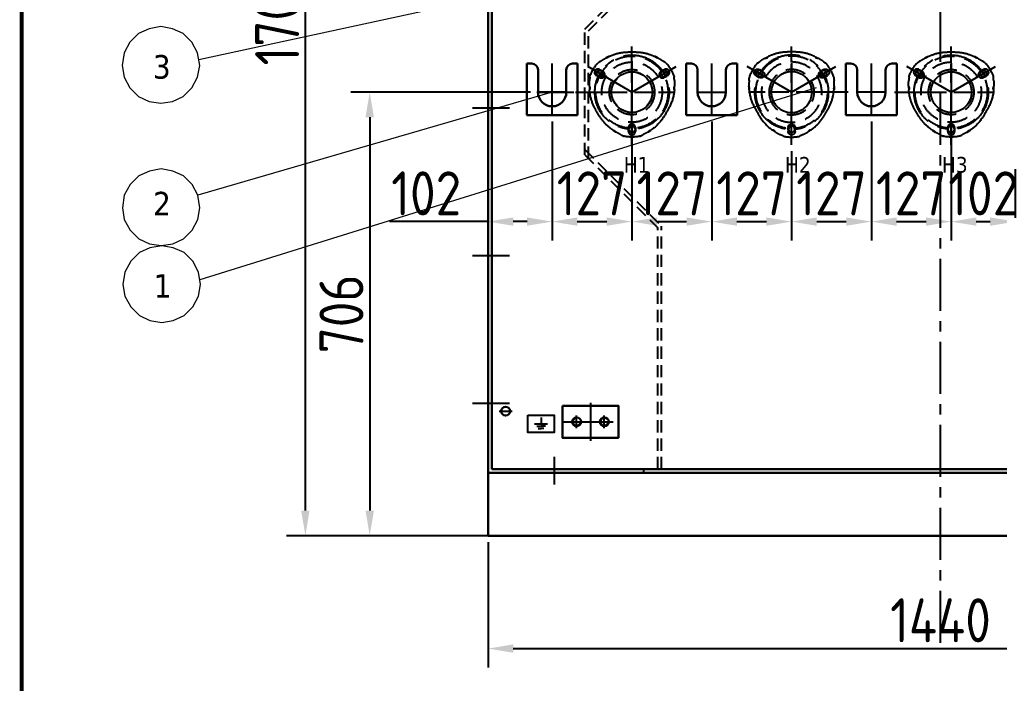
# Model space of a CAD drawing. Header units: millimetres. Extents: x 208456 to 224154, y -159503 to -153953.
# Drawn here: x 216788 to 218347, y -156882 to -155825 of the extents above; entities that cross this region are included whole.
import ezdxf

# ---------------------------------------------------------------- set-up
doc = ezdxf.new("R2010")
doc.units = ezdxf.units.MM
doc.header["$LTSCALE"] = 13
for name, pattern in [('CENTER', [50.8, 31.75, -6.35, 6.35, -6.35]), ('CENTERX2', [101.6, 63.5, -12.7, 12.7, -12.7]), ('DASHED', [0.75, 0.5, -0.25])]:
    doc.linetypes.add(name, pattern=pattern)
for name, color, linetype in [('1', 4, 'Continuous'), ('2细线层', 4, 'Continuous'), ('3中心线层', 1, 'CENTER'), ('4虚线层', 6, 'DASHED'), ('粗实线', 4, 'Continuous')]:
    doc.layers.add(name, color=color, linetype=linetype)
doc.layers.add('标注、文本', color=3, linetype='Continuous', lineweight=25)
doc.layers.add('铁心', color=3, linetype='Continuous', lineweight=0)
doc.styles.get("Standard").update_dxf_attribs({"font": 'gbenor.shx', "bigfont": 'gbcbig.shx'})
doc.styles.add('Tahoma$001', font='tahoma.ttf', dxfattribs={"height": 2.159784})
doc.dimstyles.new('1-15', dxfattribs={"dimscale": 20, "dimtxt": 3.5, "dimasz": 2, "dimexe": 1.5, "dimexo": 0.5, "dimgap": 0.5, "dimtad": 1, "dimtoh": 1, "dimdec": 1, "dimdsep": 46, "dimtxsty": 'Standard', "dimcen": 2.5, "dimclrd": 3, "dimclre": 3, "dimclrt": 3, "dimadec": 0, "dimazin": 2, "dimtfac": 1, "dimtdec": 1, "dimtmove": 0, "dimatfit": 2, "dimfxl": 1, "dimarcsym": 0})

# ---------------------------------------------------------------- blocks, each defined once
blk = doc.blocks.new('A$C712F3155')
at = {"layer": '1', "color": 1, "linetype": 'CENTERX2', "lineweight": -3, "ltscale": 0.1}
for p, q in [((90, 0), (90, 157)), ((90, 84.1), (19.5, 124.8)), ((90, 130.3), (90, 35.5)), ((90, 84.1), (160.5, 124.8)), ((0, 84.1), (158.7, 84.1))]:
    blk.add_line(p, q, dxfattribs=at)
blk.add_circle((90, 84.1), 59, dxfattribs=at)
at = {"layer": '2细线层'}
for centre in [(38.9, 113.6), (141.1, 113.6), (90, 25.1)]:
    blk.add_circle(centre, 5, dxfattribs=at)
at = {"layer": '标注、文本'}
for centre in [(38.9, 113.6), (141.1, 113.6), (90, 25.1)]:
    blk.add_arc(centre, 5.5, 242.6715, 150, dxfattribs=at)
at = {"layer": '粗实线'}
blk.add_circle((90, 84.1), 32.5, dxfattribs=at)
blk = doc.blocks.new('A$C03F92070')
at = {"layer": '4虚线层', "ltscale": 5}
for p, q in [((67.8, 40.2), (67.8, 116)), ((16.5, 94.8), (10.9, 98)), ((16.4, 107.6), (22, 104.3)), ((113.7, 104.3), (119.3, 107.6)), ((124.8, 98), (119.2, 94.8)), ((23.3, 71.5), (112.4, 71.5)), ((62.3, 8.9), (62.3, 15.4)), ((73.3, 15.4), (73.3, 8.9))]:
    blk.add_line(p, q, dxfattribs=at)
for radius in [57.5, 48, 36, 32.5]:
    blk.add_circle((67.8, 71.5), radius, dxfattribs=at)
at = {"layer": '4虚线层', "ltscale": 5, "extrusion": (0, 0, -1)}
for centre, radius, start, end in [((-68.8, 46.5), 90, 55.4521, 61.3818), ((-68.8, 46.5), 90, 64.9245, 71.0219), ((-62.3, 65.4), 70, 71.0219, 87.9453), ((-67.8, -88), 223.5, 87.9453, 92.0547), ((-73.4, 65.4), 70, 92.0547, 108.9781), ((-66.9, 46.5), 90, 108.9781, 115.0755), ((-66.9, 46.5), 90, 118.6182, 124.5479), ((-67.8, 71.5), 71.5, 20.9645, 39.0355), ((-68.8, 46.5), 90, 51.0831, 52.2343), ((-66.9, 46.5), 90, 127.7657, 128.9169), ((-67.8, 71.5), 71.5, 140.9645, 159.0355), ((-90, 83.1), 90, 7.7657, 8.9169), ((-45.7, 83.1), 90, 171.0831, 172.2343), ((-90, 83.1), 90, 358.6182, 4.5479), ((-45.7, 83.1), 90, 175.4521, 181.3818), ((-90, 83.1), 90, 349.4672, 355.0755), ((-70.3, 79.5), 70, 331.9245, 349.4672), ((-65.6, 80.8), 70, 186.6023, 207.2178), ((-45.7, 83.1), 90, 184.9245, 186.6023), ((71, 151), 223.5, 207.2178, 212.3568), ((-205.8, 151.7), 223.5, 327.6503, 331.9245), ((-76.1, 69.6), 70, 310.1708, 327.6503), ((-58.7, 68.9), 70, 212.3568, 233.0262), ((-89, 84.9), 90, 304.9245, 310.1708), ((-89, 84.9), 90, 295.4521, 301.3818), ((-89, 84.9), 90, 291.0831, 292.2343), ((-67.8, 71.5), 71.5, 260.9645, 279.0355), ((-46.7, 84.9), 90, 247.7657, 248.9169), ((-46.7, 84.9), 90, 238.6182, 244.5479), ((-46.7, 84.9), 90, 233.0262, 235.0755)]:
    blk.add_arc(centre, radius, start, end, dxfattribs=at)
at = {"layer": '4虚线层', "ltscale": 5}
for centre, start, end in [((13.6, 102.8), 60, 240), ((19.2, 99.6), 240, 60), ((116.5, 99.6), 120, 300), ((122.1, 102.8), 300, 120), ((67.8, 15.4), 0, 180), ((67.8, 8.9), 180, 0)]:
    blk.add_arc(centre, 5.5, start, end, dxfattribs=at)
for points, knots in [([(30.9, 128.1), (30.9, 128.1), (30.9, 128.1), (30.8, 128.1), (30.8, 128), (30.6, 128), (30.5, 127.9), (30.2, 127.8), (30, 127.7), (29.7, 127.5), (29.5, 127.4), (29.2, 127.3), (29, 127.2), (28.6, 127), (28.4, 126.9), (28, 126.7), (27.8, 126.6), (27.4, 126.4), (27.2, 126.3), (26.9, 126.1), (26.7, 126), (26.4, 125.8), (26.2, 125.8), (26, 125.6), (25.9, 125.6), (25.7, 125.5), (25.6, 125.4), (25.6, 125.4), (25.6, 125.4), (25.6, 125.4), (25.6, 125.4), (25.6, 125.4)], [0, 0, 0, 0, 0.043819, 0.043819, 0.119878, 0.119878, 0.195937, 0.195937, 0.271996, 0.271996, 0.348055, 0.348055, 0.424114, 0.424114, 0.500173, 0.500173, 0.576231, 0.576231, 0.65229, 0.65229, 0.728349, 0.728349, 0.804408, 0.804408, 0.880467, 0.880467, 0.956526, 0.956526, 0.994556, 0.994556, 1, 1, 1, 1]), ([(30.7, 128), (30.6, 128), (30.6, 127.9), (30.5, 127.8), (30.4, 127.8), (30.3, 127.6), (30.2, 127.5), (30.1, 127.4), (30, 127.3), (29.9, 127), (29.8, 126.9), (29.6, 126.7), (29.5, 126.6), (29.3, 126.5), (29.2, 126.4), (28.9, 126.3), (28.8, 126.2), (28.4, 126.1), (28.1, 126), (27.5, 125.9), (27.3, 125.8), (26.9, 125.8), (26.7, 125.7), (26.5, 125.7), (26.4, 125.7), (26, 125.6), (25.8, 125.6), (25.7, 125.5)], [0, 0, 0, 0, 0.0625, 0.0625, 0.125, 0.125, 0.1875, 0.1875, 0.25, 0.25, 0.3125, 0.3125, 0.375, 0.375, 0.4375, 0.4375, 0.5, 0.5, 0.625, 0.625, 0.75, 0.75, 0.8125, 0.8125, 0.875, 0.875, 1, 1, 1, 1]), ([(110.1, 125.4), (110.1, 125.4), (110.1, 125.4), (110.1, 125.4), (110.1, 125.4), (110.1, 125.4), (110, 125.5), (109.8, 125.6), (109.7, 125.6), (109.5, 125.8), (109.3, 125.8), (109, 126), (108.8, 126.1), (108.5, 126.3), (108.3, 126.4), (107.9, 126.6), (107.7, 126.7), (107.3, 126.9), (107.1, 127), (106.7, 127.2), (106.5, 127.3), (106.2, 127.5), (106, 127.5), (105.7, 127.7), (105.5, 127.8), (105.2, 127.9), (105.1, 128), (104.9, 128), (104.9, 128.1), (104.8, 128.1), (104.8, 128.1), (104.8, 128.1), (104.8, 128.1), (104.8, 128.1)], [0, 0, 0, 0, 0.005743, 0.005743, 0.043766, 0.043766, 0.119813, 0.119813, 0.195859, 0.195859, 0.271906, 0.271906, 0.347952, 0.347952, 0.423999, 0.423999, 0.500046, 0.500046, 0.576092, 0.576092, 0.652139, 0.652139, 0.728185, 0.728185, 0.804232, 0.804232, 0.880279, 0.880279, 0.956325, 0.956325, 0.994349, 0.994349, 1, 1, 1, 1]), ([(110, 125.5), (109.9, 125.5), (109.8, 125.6), (109.6, 125.6), (109.5, 125.6), (109.2, 125.7), (109, 125.7), (108.4, 125.8), (108.2, 125.9), (107.6, 126), (107.3, 126.1), (106.9, 126.2), (106.8, 126.3), (106.5, 126.4), (106.4, 126.5), (106.2, 126.6), (106.1, 126.7), (105.9, 126.9), (105.8, 127), (105.7, 127.3), (105.6, 127.3), (105.5, 127.5), (105.4, 127.6), (105.3, 127.8), (105.2, 127.8), (105.1, 127.9), (105.1, 128), (105, 128)], [0, 0, 0, 0, 0.0625, 0.0625, 0.125, 0.125, 0.25, 0.25, 0.375, 0.375, 0.5, 0.5, 0.5625, 0.5625, 0.625, 0.625, 0.6875, 0.6875, 0.75, 0.75, 0.8125, 0.8125, 0.875, 0.875, 0.9375, 0.9375, 1, 1, 1, 1]), ([(13.9, 117.8), (13.9, 117.8), (13.9, 117.8), (13.8, 117.7), (13.8, 117.7), (13.7, 117.6), (13.7, 117.6)], [0, 0, 0, 0, 0.272943, 0.542517, 0.809704, 1, 1, 1, 1]), ([(14.2, 118), (14.2, 118), (14.1, 118), (14.1, 117.9), (14, 117.9), (14, 117.8), (13.9, 117.8)], [0, 0, 0, 0, 0.251777, 0.501943, 0.751136, 1, 1, 1, 1]), ([(14.6, 118.3), (14.5, 118.2), (14.5, 118.2), (14.4, 118.1), (14.3, 118.1), (14.2, 118), (14.2, 118)], [0, 0, 0, 0, 0.251749, 0.501948, 0.751171, 1, 1, 1, 1]), ([(15.7, 119.2), (15.7, 119.1), (15.6, 119), (15.5, 118.9), (15.3, 118.8), (15.2, 118.7), (15.1, 118.6), (14.9, 118.5), (14.8, 118.5), (14.7, 118.4), (14.6, 118.3), (14.6, 118.3)], [0, 0, 0, 0, 0.114473, 0.22719, 0.338528, 0.448878, 0.558641, 0.668227, 0.778044, 0.888502, 1, 1, 1, 1]), ([(17.8, 120.6), (17.8, 120.6), (17.7, 120.6), (17.6, 120.5), (17.3, 120.3), (16.9, 120), (16.6, 119.8), (16.3, 119.6), (16, 119.4), (15.8, 119.2), (15.7, 119.2)], [0, 0, 0, 0, 0.026865, 0.187364, 0.351072, 0.511786, 0.674931, 0.783277, 0.891149, 1, 1, 1, 1]), ([(120, 119.2), (119.9, 119.2), (119.8, 119.3), (119.7, 119.4), (119.5, 119.5), (119.4, 119.6), (119.3, 119.6), (119.1, 119.8), (118.8, 120), (118.4, 120.3), (118.1, 120.5), (118, 120.6), (117.9, 120.6), (117.9, 120.6)], [0, 0, 0, 0, 0.05466, 0.108896, 0.162888, 0.216817, 0.270864, 0.325211, 0.488741, 0.649833, 0.813717, 0.974388, 1, 1, 1, 1]), ([(121.1, 118.3), (121.1, 118.3), (121, 118.4), (120.9, 118.5), (120.8, 118.5), (120.6, 118.6), (120.5, 118.7), (120.4, 118.8), (120.2, 118.9), (120.1, 119), (120, 119.1), (120, 119.2)], [0, 0, 0, 0, 0.111498, 0.221956, 0.331773, 0.441359, 0.551122, 0.661472, 0.77281, 0.885527, 1, 1, 1, 1]), ([(121.5, 118), (121.5, 118), (121.4, 118.1), (121.3, 118.1), (121.2, 118.2), (121.2, 118.2), (121.1, 118.3)], [0, 0, 0, 0, 0.248829, 0.498052, 0.748251, 1, 1, 1, 1]), ([(121.8, 117.8), (121.7, 117.8), (121.7, 117.9), (121.6, 117.9), (121.6, 118), (121.5, 118), (121.5, 118)], [0, 0, 0, 0, 0.248864, 0.498057, 0.748223, 1, 1, 1, 1]), ([(122, 117.6), (122, 117.6), (121.9, 117.7), (121.9, 117.7), (121.8, 117.8), (121.8, 117.8), (121.8, 117.8)], [0, 0, 0, 0, 0.190293, 0.457482, 0.727057, 1, 1, 1, 1]), ([(0.7, 94.3), (0.7, 94.2), (0.7, 94.1), (0.6, 94), (0.6, 93.8), (0.6, 93.6), (0.6, 93.5), (0.6, 93.3), (0.6, 93.1), (0.5, 93), (0.5, 92.8), (0.5, 92.8)], [0, 0, 0, 0, 0.111498, 0.221956, 0.331773, 0.441359, 0.551122, 0.661472, 0.77281, 0.885527, 1, 1, 1, 1]), ([(0.7, 94.7), (0.7, 94.6), (0.7, 94.6), (0.7, 94.5), (0.7, 94.4), (0.7, 94.3), (0.7, 94.3)], [0, 0, 0, 0, 0.248829, 0.498052, 0.748251, 1, 1, 1, 1]), ([(0.8, 95.3), (0.8, 95.3), (0.8, 95.2), (0.8, 95.2), (0.8, 95.1), (0.8, 95), (0.8, 95)], [0, 0, 0, 0, 0.190297, 0.457484, 0.727058, 1, 1, 1, 1]), ([(134.9, 95), (134.9, 95), (134.9, 95.1), (134.9, 95.2), (134.9, 95.2), (134.9, 95.3), (134.9, 95.3)], [0, 0, 0, 0, 0.272943, 0.542517, 0.809704, 1, 1, 1, 1]), ([(135, 94.7), (135, 94.7), (134.9, 94.8), (134.9, 94.8), (134.9, 94.9), (134.9, 95), (134.9, 95)], [0, 0, 0, 0, 0.251777, 0.501943, 0.751136, 1, 1, 1, 1]), ([(135, 94.3), (135, 94.3), (135, 94.4), (135, 94.5), (135, 94.6), (135, 94.6), (135, 94.7)], [0, 0, 0, 0, 0.251749, 0.501948, 0.751171, 1, 1, 1, 1]), ([(135.2, 92.8), (135.2, 92.8), (135.2, 93), (135.1, 93.1), (135.1, 93.3), (135.1, 93.5), (135.1, 93.6), (135.1, 93.8), (135.1, 94), (135, 94.1), (135, 94.2), (135, 94.3)], [0, 0, 0, 0, 0.114473, 0.22719, 0.338528, 0.448878, 0.558641, 0.668227, 0.778044, 0.888502, 1, 1, 1, 1]), ([(0, 81.2), (0, 81.2), (0, 81.2), (0, 81.1), (0, 81.1), (0, 81.1), (0, 81), (0, 80.8), (0, 80.7), (0, 80.4), (0, 80.2), (0.1, 79.8), (0.1, 79.7), (0.1, 79.2), (0.1, 79), (0.1, 78.6), (0.1, 78.4), (0.1, 77.9), (0.2, 77.7), (0.2, 77.3), (0.2, 77.1), (0.2, 76.7), (0.2, 76.5), (0.3, 76.1), (0.3, 76), (0.3, 75.7), (0.3, 75.5), (0.3, 75.3), (0.3, 75.3), (0.3, 75.2), (0.3, 75.2), (0.3, 75.2), (0.3, 75.2), (0.3, 75.2)], [0, 0, 0, 0, 0.005743, 0.005743, 0.043766, 0.043766, 0.119813, 0.119813, 0.195859, 0.195859, 0.271906, 0.271906, 0.347952, 0.347952, 0.423999, 0.423999, 0.500046, 0.500046, 0.576092, 0.576092, 0.652139, 0.652139, 0.728185, 0.728185, 0.804232, 0.804232, 0.880279, 0.880279, 0.956325, 0.956325, 0.994349, 0.994349, 1, 1, 1, 1]), ([(0, 81), (0, 80.9), (0, 80.8), (0.1, 80.6), (0.1, 80.5), (0.2, 80.2), (0.3, 80), (0.5, 79.5), (0.6, 79.2), (0.8, 78.7), (0.8, 78.4), (0.9, 78), (0.9, 77.8), (1, 77.5), (1, 77.4), (0.9, 77.1), (0.9, 77), (0.8, 76.7), (0.8, 76.6), (0.7, 76.3), (0.6, 76.2), (0.5, 76), (0.5, 75.9), (0.4, 75.8), (0.4, 75.7), (0.3, 75.5), (0.3, 75.5), (0.3, 75.4)], [0, 0, 0, 0, 0.0625, 0.0625, 0.125, 0.125, 0.25, 0.25, 0.375, 0.375, 0.5, 0.5, 0.5625, 0.5625, 0.625, 0.625, 0.6875, 0.6875, 0.75, 0.75, 0.8125, 0.8125, 0.875, 0.875, 0.9375, 0.9375, 1, 1, 1, 1]), ([(0.5, 92.8), (0.5, 92.7), (0.5, 92.6), (0.5, 92.4), (0.5, 92.3), (0.4, 92.1), (0.4, 91.9), (0.4, 91.7), (0.4, 91.3), (0.3, 90.9), (0.3, 90.5), (0.3, 90.3), (0.3, 90.3), (0.3, 90.2)], [0, 0, 0, 0, 0.05466, 0.108897, 0.162889, 0.216817, 0.270864, 0.325211, 0.488741, 0.649833, 0.813717, 0.974388, 1, 1, 1, 1]), ([(135.4, 75.4), (135.4, 75.5), (135.4, 75.5), (135.3, 75.7), (135.3, 75.8), (135.2, 75.9), (135.2, 76), (135.1, 76.2), (135, 76.3), (134.9, 76.6), (134.9, 76.7), (134.8, 77), (134.8, 77.1), (134.7, 77.4), (134.7, 77.5), (134.8, 77.8), (134.8, 78), (134.9, 78.4), (134.9, 78.7), (135.1, 79.2), (135.2, 79.5), (135.3, 79.8), (135.4, 80), (135.5, 80.2), (135.5, 80.3), (135.6, 80.6), (135.7, 80.8), (135.7, 81)], [0, 0, 0, 0, 0.0625, 0.0625, 0.125, 0.125, 0.1875, 0.1875, 0.25, 0.25, 0.3125, 0.3125, 0.375, 0.375, 0.4375, 0.4375, 0.5, 0.5, 0.625, 0.625, 0.75, 0.75, 0.8125, 0.8125, 0.875, 0.875, 1, 1, 1, 1]), ([(135.4, 90.2), (135.4, 90.3), (135.4, 90.3), (135.4, 90.5), (135.4, 90.9), (135.3, 91.3), (135.3, 91.7), (135.3, 92.1), (135.2, 92.4), (135.2, 92.7), (135.2, 92.8)], [0, 0, 0, 0, 0.026865, 0.187364, 0.351073, 0.511786, 0.674931, 0.783277, 0.891149, 1, 1, 1, 1]), ([(135.4, 75.2), (135.4, 75.2), (135.4, 75.2), (135.4, 75.3), (135.4, 75.3), (135.4, 75.5), (135.4, 75.7), (135.4, 76), (135.4, 76.1), (135.5, 76.5), (135.5, 76.7), (135.5, 77.1), (135.5, 77.3), (135.5, 77.7), (135.6, 78), (135.6, 78.4), (135.6, 78.6), (135.6, 79), (135.6, 79.3), (135.6, 79.7), (135.6, 79.9), (135.7, 80.2), (135.7, 80.4), (135.7, 80.7), (135.7, 80.8), (135.7, 81), (135.7, 81.1), (135.7, 81.1), (135.7, 81.1), (135.7, 81.2), (135.7, 81.2), (135.7, 81.2)], [0, 0, 0, 0, 0.043819, 0.043819, 0.119878, 0.119878, 0.195937, 0.195937, 0.271996, 0.271996, 0.348055, 0.348055, 0.424114, 0.424114, 0.500173, 0.500173, 0.576232, 0.576232, 0.65229, 0.65229, 0.728349, 0.728349, 0.804408, 0.804408, 0.880467, 0.880467, 0.956526, 0.956526, 0.994556, 0.994556, 1, 1, 1, 1]), ([(37.3, 11.2), (37.3, 11.2), (37.3, 11.2), (37.4, 11.1), (37.4, 11.1), (37.6, 11), (37.7, 10.9), (37.9, 10.7), (38.1, 10.6), (38.4, 10.4), (38.6, 10.3), (38.9, 10.1), (39.1, 10), (39.4, 9.7), (39.6, 9.6), (40, 9.4), (40.2, 9.3), (40.5, 9), (40.7, 8.9), (41, 8.7), (41.2, 8.6), (41.5, 8.4), (41.6, 8.3), (41.9, 8.2), (42, 8.1), (42.2, 8), (42.2, 8), (42.3, 7.9), (42.3, 7.9), (42.3, 7.9), (42.3, 7.9), (42.3, 7.9)], [0, 0, 0, 0, 0.043819, 0.043819, 0.119878, 0.119878, 0.195937, 0.195937, 0.271996, 0.271996, 0.348055, 0.348055, 0.424114, 0.424114, 0.500173, 0.500173, 0.576231, 0.576231, 0.65229, 0.65229, 0.728349, 0.728349, 0.804408, 0.804408, 0.880467, 0.880467, 0.956526, 0.956526, 0.994556, 0.994556, 1, 1, 1, 1]), ([(37.5, 11.1), (37.5, 11), (37.6, 11), (37.7, 11), (37.8, 10.9), (38, 10.9), (38.1, 10.9), (38.3, 10.9), (38.5, 10.9), (38.7, 10.8), (38.8, 10.8), (39.1, 10.8), (39.3, 10.7), (39.5, 10.6), (39.6, 10.5), (39.9, 10.4), (40, 10.3), (40.3, 10), (40.5, 9.8), (40.9, 9.4), (41.1, 9.2), (41.3, 8.9), (41.4, 8.8), (41.6, 8.6), (41.7, 8.5), (41.9, 8.2), (42, 8.1), (42.1, 8)], [0, 0, 0, 0, 0.0625, 0.0625, 0.125, 0.125, 0.1875, 0.1875, 0.25, 0.25, 0.3125, 0.3125, 0.375, 0.375, 0.4375, 0.4375, 0.5, 0.5, 0.625, 0.625, 0.75, 0.75, 0.8125, 0.8125, 0.875, 0.875, 1, 1, 1, 1]), ([(50.3, 3.6), (50.3, 3.6), (50.4, 3.5), (50.6, 3.5), (50.9, 3.3), (51.3, 3.1), (51.7, 3), (52, 2.8), (52.3, 2.7), (52.5, 2.6), (52.6, 2.5)], [0, 0, 0, 0, 0.026866, 0.187364, 0.351073, 0.511786, 0.674931, 0.783277, 0.891149, 1, 1, 1, 1]), ([(52.6, 2.5), (52.7, 2.5), (52.8, 2.5), (52.9, 2.4), (53.1, 2.3), (53.3, 2.3), (53.4, 2.2), (53.6, 2.1), (53.7, 2.1), (53.8, 2), (53.9, 2), (54, 1.9)], [0, 0, 0, 0, 0.114473, 0.22719, 0.338528, 0.448878, 0.558641, 0.668227, 0.778044, 0.888502, 1, 1, 1, 1]), ([(54, 1.9), (54, 1.9), (54.1, 1.9), (54.2, 1.9), (54.3, 1.8), (54.3, 1.8), (54.4, 1.8)], [0, 0, 0, 0, 0.251749, 0.501948, 0.751171, 1, 1, 1, 1]), ([(54.4, 1.8), (54.4, 1.8), (54.5, 1.7), (54.5, 1.7), (54.6, 1.7), (54.7, 1.7), (54.7, 1.6)], [0, 0, 0, 0, 0.251777, 0.501943, 0.751136, 1, 1, 1, 1]), ([(54.7, 1.6), (54.7, 1.6), (54.8, 1.6), (54.8, 1.6), (54.9, 1.6), (54.9, 1.5), (54.9, 1.5)], [0, 0, 0, 0, 0.272943, 0.542518, 0.809705, 1, 1, 1, 1]), ([(80.8, 1.5), (80.8, 1.5), (80.8, 1.6), (80.9, 1.6), (80.9, 1.6), (81, 1.6), (81, 1.6)], [0, 0, 0, 0, 0.190295, 0.457482, 0.727057, 1, 1, 1, 1]), ([(81, 1.6), (81, 1.7), (81.1, 1.7), (81.2, 1.7), (81.2, 1.7), (81.3, 1.8), (81.3, 1.8)], [0, 0, 0, 0, 0.248864, 0.498057, 0.748223, 1, 1, 1, 1]), ([(81.3, 1.8), (81.4, 1.8), (81.4, 1.8), (81.5, 1.9), (81.6, 1.9), (81.7, 1.9), (81.7, 1.9)], [0, 0, 0, 0, 0.248829, 0.498052, 0.748251, 1, 1, 1, 1]), ([(81.7, 1.9), (81.8, 2), (81.9, 2), (82, 2.1), (82.1, 2.1), (82.3, 2.2), (82.4, 2.3), (82.6, 2.3), (82.7, 2.4), (82.9, 2.5), (83, 2.5), (83.1, 2.5)], [0, 0, 0, 0, 0.111498, 0.221956, 0.331773, 0.441359, 0.551122, 0.661472, 0.77281, 0.885527, 1, 1, 1, 1]), ([(83.1, 2.5), (83.1, 2.5), (83.2, 2.6), (83.4, 2.7), (83.5, 2.7), (83.7, 2.8), (83.8, 2.9), (84.1, 3), (84.4, 3.1), (84.8, 3.3), (85.1, 3.5), (85.3, 3.5), (85.4, 3.6), (85.4, 3.6)], [0, 0, 0, 0, 0.05466, 0.108897, 0.162889, 0.216817, 0.270864, 0.325211, 0.488741, 0.649834, 0.813718, 0.974389, 1, 1, 1, 1]), ([(93.4, 7.9), (93.4, 7.9), (93.4, 7.9), (93.4, 7.9), (93.4, 7.9), (93.5, 8), (93.5, 8), (93.7, 8.1), (93.8, 8.2), (94.1, 8.3), (94.2, 8.4), (94.5, 8.6), (94.7, 8.7), (95, 8.9), (95.2, 9), (95.6, 9.3), (95.7, 9.4), (96.1, 9.6), (96.3, 9.7), (96.7, 10), (96.8, 10.1), (97.2, 10.3), (97.3, 10.4), (97.6, 10.6), (97.8, 10.7), (98, 10.9), (98.1, 11), (98.3, 11.1), (98.3, 11.1), (98.4, 11.2), (98.4, 11.2), (98.4, 11.2), (98.4, 11.2), (98.4, 11.2)], [0, 0, 0, 0, 0.005743, 0.005743, 0.043766, 0.043766, 0.119813, 0.119813, 0.195859, 0.195859, 0.271906, 0.271906, 0.347952, 0.347952, 0.423999, 0.423999, 0.500046, 0.500046, 0.576092, 0.576092, 0.652139, 0.652139, 0.728185, 0.728185, 0.804232, 0.804232, 0.880279, 0.880279, 0.956325, 0.956325, 0.994349, 0.994349, 1, 1, 1, 1]), ([(93.6, 8), (93.6, 8), (93.7, 8.1), (93.8, 8.2), (93.9, 8.3), (94.1, 8.6), (94.3, 8.8), (94.6, 9.2), (94.8, 9.4), (95.2, 9.8), (95.4, 10), (95.7, 10.3), (95.8, 10.4), (96.1, 10.5), (96.2, 10.6), (96.4, 10.7), (96.6, 10.8), (96.9, 10.8), (97, 10.8), (97.2, 10.9), (97.4, 10.9), (97.6, 10.9), (97.7, 10.9), (97.9, 10.9), (98, 11), (98.1, 11), (98.2, 11), (98.2, 11.1)], [0, 0, 0, 0, 0.0625, 0.0625, 0.125, 0.125, 0.25, 0.25, 0.375, 0.375, 0.5, 0.5, 0.5625, 0.5625, 0.625, 0.625, 0.6875, 0.6875, 0.75, 0.75, 0.8125, 0.8125, 0.875, 0.875, 0.9375, 0.9375, 1, 1, 1, 1])]:
    blk.add_open_spline(points, degree=3, knots=knots, dxfattribs=at)
blk.add_open_spline([(0.8, 95.3), (0.8, 95.2), (0.8, 95.1), (0.8, 95)], degree=3, dxfattribs=at)
blk = doc.blocks.new('A$C78BF4BCD')
at = {"layer": '1', "color": 1, "linetype": 'CENTERX2', "lineweight": -3, "ltscale": 0.1}
for p, q in [((40.5, 0), (40.5, 82)), ((63, 36.5), (18, 36.5))]:
    blk.add_line(p, q, dxfattribs=at)
at = {"layer": '粗实线', "lineweight": 30}
for p, q in [((0, 0), (0, 82)), ((8, 82), (0, 82)), ((81, 82), (73, 82)), ((81, 0), (81, 82)), ((18, 36.5), (18, 72)), ((63, 36.5), (63, 72)), ((81, 0), (0, 0))]:
    blk.add_line(p, q, dxfattribs=at)
for centre, radius, start, end in [((8, 72), 10, 0, 90), ((73, 72), 10, 90, 180), ((40.5, 36.5), 22.5, 180, 0)]:
    blk.add_arc(centre, radius, start, end, dxfattribs=at)
blk = doc.blocks.new('257561')
at = {"layer": '标注、文本'}
for p, q in [((856.87, 2219.06), (856.87, 2214.09)), ((851.69, 2214.09), (862.06, 2214.09)), ((853.4, 2212.22), (856.87, 2212.22)), ((854.71, 2210.17), (856.87, 2210.17)), ((860.35, 2212.22), (856.87, 2212.22)), ((859.04, 2210.17), (856.87, 2210.17))]:
    blk.add_line(p, q, dxfattribs=at)
blk = doc.blocks.new('*D1647')
at = {"layer": 'Defpoints', "color": 0, "lineweight": -3, "transparency": 16777216}
for p in [(217533.3, -156646.7), (218973.3, -156646.7), (218973.3, -156826.3)]:
    blk.add_point(p, dxfattribs=at)
at = {"layer": '标注、文本', "color": 3, "lineweight": -2, "transparency": 16777216}
for p, q in [((217533.3, -156656.7), (217533.3, -156856.3)), ((218973.3, -156656.7), (218973.3, -156856.3)), ((217573.3, -156826.3), (218933.3, -156826.3))]:
    blk.add_line(p, q, dxfattribs=at)
at = {"layer": '标注、文本', "color": 3, "lineweight": -3, "transparency": 16777216}
for points in [[(217573.3, -156819.6), (217573.3, -156832.9), (217533.3, -156826.3)], [(218933.3, -156819.6), (218933.3, -156832.9), (218973.3, -156826.3)]]:
    blk.add_solid(points, dxfattribs=at)
at = {"layer": '标注、文本', "color": 3, "transparency": 16777216, "insert": (218253.3, -156781.3), "char_height": 70, "attachment_point": 5}
blk.add_mtext('1440', dxfattribs=at)
blk = doc.blocks.new('*D1648')
at = {"layer": 'Defpoints', "color": 0, "lineweight": -3, "transparency": 16777216}
for p in [(217242.6, -154996.7), (217533.3, -154996.7), (217533.3, -156646.7)]:
    blk.add_point(p, dxfattribs=at)
at = {"layer": '标注、文本', "color": 3, "lineweight": -2, "transparency": 16777216}
for p, q in [((217523.3, -154996.7), (217212.6, -154996.7)), ((217242.6, -156606.7), (217242.6, -155036.7)), ((217523.3, -156646.7), (217212.6, -156646.7))]:
    blk.add_line(p, q, dxfattribs=at)
at = {"layer": '标注、文本', "color": 3, "lineweight": -3, "transparency": 16777216}
for points in [[(217235.9, -155036.7), (217249.2, -155036.7), (217242.6, -154996.7)], [(217235.9, -156606.7), (217249.2, -156606.7), (217242.6, -156646.7)]]:
    blk.add_solid(points, dxfattribs=at)
at = {"layer": '标注、文本', "color": 3, "transparency": 16777216, "insert": (217197.6, -155821.7), "char_height": 70, "attachment_point": 5, "rotation": 90}
blk.add_mtext('1700', dxfattribs=at)
blk = doc.blocks.new('*D1649')
at = {"layer": 'Defpoints', "color": 0, "lineweight": -3, "transparency": 16777216}
for p in [(217533.3, -155977.2), (217635.3, -155977.2), (217533.3, -156146.8)]:
    blk.add_point(p, dxfattribs=at)
at = {"layer": '标注、文本', "color": 3, "lineweight": -2, "transparency": 16777216}
for p, q in [((217533.3, -155987.2), (217533.3, -156176.8)), ((217635.3, -155987.2), (217635.3, -156176.8)), ((217533.3, -156146.8), (217376.5, -156146.8)), ((217595.3, -156146.8), (217573.3, -156146.8))]:
    blk.add_line(p, q, dxfattribs=at)
at = {"layer": '标注、文本', "color": 3, "lineweight": -3, "transparency": 16777216}
for points in [[(217573.3, -156140.1), (217573.3, -156153.4), (217533.3, -156146.8)], [(217595.3, -156140.1), (217595.3, -156153.4), (217635.3, -156146.8)]]:
    blk.add_solid(points, dxfattribs=at)
at = {"layer": '标注、文本', "color": 3, "transparency": 16777216, "insert": (217434.9, -156101.8), "char_height": 70, "attachment_point": 5}
blk.add_mtext('102', dxfattribs=at)
blk = doc.blocks.new('*D1650')
at = {"layer": 'Defpoints', "color": 0, "lineweight": -3, "transparency": 16777216}
for p in [(217635.3, -155977.2), (217762.3, -155976.7), (217762.3, -156146.8)]:
    blk.add_point(p, dxfattribs=at)
at = {"layer": '标注、文本', "color": 3, "lineweight": -2, "transparency": 16777216}
for p, q in [((217635.3, -155987.2), (217635.3, -156176.8)), ((217762.3, -155986.7), (217762.3, -156176.8)), ((217675.3, -156146.8), (217722.3, -156146.8))]:
    blk.add_line(p, q, dxfattribs=at)
at = {"layer": '标注、文本', "color": 3, "lineweight": -3, "transparency": 16777216}
for points in [[(217675.3, -156140.1), (217675.3, -156153.4), (217635.3, -156146.8)], [(217722.3, -156140.1), (217722.3, -156153.4), (217762.3, -156146.8)]]:
    blk.add_solid(points, dxfattribs=at)
at = {"layer": '标注、文本', "color": 3, "transparency": 16777216, "insert": (217698.8, -156101.8), "char_height": 70, "attachment_point": 5}
blk.add_mtext('127', dxfattribs=at)
blk = doc.blocks.new('*D1651')
at = {"layer": 'Defpoints', "color": 0, "lineweight": -3, "transparency": 16777216}
for p in [(217889.3, -155977.2), (217762.3, -156012.2), (217889.3, -156146.8)]:
    blk.add_point(p, dxfattribs=at)
at = {"layer": '标注、文本', "color": 3, "lineweight": -2, "transparency": 16777216}
for p, q in [((217889.3, -155987.2), (217889.3, -156176.8)), ((217762.3, -156022.2), (217762.3, -156176.8)), ((217802.3, -156146.8), (217849.3, -156146.8))]:
    blk.add_line(p, q, dxfattribs=at)
at = {"layer": '标注、文本', "color": 3, "lineweight": -3, "transparency": 16777216}
for points in [[(217802.3, -156140.1), (217802.3, -156153.4), (217762.3, -156146.8)], [(217849.3, -156140.1), (217849.3, -156153.4), (217889.3, -156146.8)]]:
    blk.add_solid(points, dxfattribs=at)
at = {"layer": '标注、文本', "color": 3, "transparency": 16777216, "insert": (217825.8, -156101.8), "char_height": 70, "attachment_point": 5}
blk.add_mtext('127', dxfattribs=at)
blk = doc.blocks.new('*D1652')
at = {"layer": 'Defpoints', "color": 0, "lineweight": -3, "transparency": 16777216}
for p in [(217889.3, -155977.2), (218016.3, -156024.8), (218016.3, -156146.8)]:
    blk.add_point(p, dxfattribs=at)
at = {"layer": '标注、文本', "color": 3, "lineweight": -2, "transparency": 16777216}
for p, q in [((217889.3, -155987.2), (217889.3, -156176.8)), ((218016.3, -156034.8), (218016.3, -156176.8)), ((217929.3, -156146.8), (217976.3, -156146.8))]:
    blk.add_line(p, q, dxfattribs=at)
at = {"layer": '标注、文本', "color": 3, "lineweight": -3, "transparency": 16777216}
for points in [[(217929.3, -156140.1), (217929.3, -156153.4), (217889.3, -156146.8)], [(217976.3, -156140.1), (217976.3, -156153.4), (218016.3, -156146.8)]]:
    blk.add_solid(points, dxfattribs=at)
at = {"layer": '标注、文本', "color": 3, "transparency": 16777216, "insert": (217952.8, -156101.8), "char_height": 70, "attachment_point": 5}
blk.add_mtext('127', dxfattribs=at)
blk = doc.blocks.new('*D1653')
at = {"layer": 'Defpoints', "color": 0, "lineweight": -3, "transparency": 16777216}
for p in [(218143.3, -155977.2), (218016.3, -156024.8), (218143.3, -156146.8)]:
    blk.add_point(p, dxfattribs=at)
at = {"layer": '标注、文本', "color": 3, "lineweight": -2, "transparency": 16777216}
for p, q in [((218143.3, -155987.2), (218143.3, -156176.8)), ((218016.3, -156034.8), (218016.3, -156176.8)), ((218056.3, -156146.8), (218103.3, -156146.8))]:
    blk.add_line(p, q, dxfattribs=at)
at = {"layer": '标注、文本', "color": 3, "lineweight": -3, "transparency": 16777216}
for points in [[(218056.3, -156140.1), (218056.3, -156153.4), (218016.3, -156146.8)], [(218103.3, -156140.1), (218103.3, -156153.4), (218143.3, -156146.8)]]:
    blk.add_solid(points, dxfattribs=at)
at = {"layer": '标注、文本', "color": 3, "transparency": 16777216, "insert": (218079.8, -156101.8), "char_height": 70, "attachment_point": 5}
blk.add_mtext('127', dxfattribs=at)
blk = doc.blocks.new('*D1654')
at = {"layer": 'Defpoints', "color": 0, "lineweight": -3, "transparency": 16777216}
for p in [(218143.3, -155977.2), (218270.3, -155977.2), (218270.3, -156146.8)]:
    blk.add_point(p, dxfattribs=at)
at = {"layer": '标注、文本', "color": 3, "lineweight": -2, "transparency": 16777216}
for p, q in [((218143.3, -155987.2), (218143.3, -156176.8)), ((218270.3, -155987.2), (218270.3, -156176.8)), ((218183.3, -156146.8), (218230.3, -156146.8))]:
    blk.add_line(p, q, dxfattribs=at)
at = {"layer": '标注、文本', "color": 3, "lineweight": -3, "transparency": 16777216}
for points in [[(218183.3, -156140.1), (218183.3, -156153.4), (218143.3, -156146.8)], [(218230.3, -156140.1), (218230.3, -156153.4), (218270.3, -156146.8)]]:
    blk.add_solid(points, dxfattribs=at)
at = {"layer": '标注、文本', "color": 3, "transparency": 16777216, "insert": (218206.8, -156101.8), "char_height": 70, "attachment_point": 5}
blk.add_mtext('127', dxfattribs=at)
blk = doc.blocks.new('*D1655')
at = {"layer": 'Defpoints', "color": 0, "lineweight": -3, "transparency": 16777216}
for p in [(218270.3, -155989.4), (218372.3, -155989.4), (218372.3, -156146.8)]:
    blk.add_point(p, dxfattribs=at)
at = {"layer": '标注、文本', "color": 3, "lineweight": -2, "transparency": 16777216}
for p, q in [((218270.3, -155999.4), (218270.3, -156176.8)), ((218372.3, -155999.4), (218372.3, -156176.8)), ((218310.3, -156146.8), (218332.3, -156146.8))]:
    blk.add_line(p, q, dxfattribs=at)
at = {"layer": '标注、文本', "color": 3, "lineweight": -3, "transparency": 16777216}
for points in [[(218310.3, -156140.1), (218310.3, -156153.4), (218270.3, -156146.8)], [(218332.3, -156140.1), (218332.3, -156153.4), (218372.3, -156146.8)]]:
    blk.add_solid(points, dxfattribs=at)
at = {"layer": '标注、文本', "color": 3, "transparency": 16777216, "insert": (218321.3, -156101.8), "char_height": 70, "attachment_point": 5}
blk.add_mtext('102', dxfattribs=at)
blk = doc.blocks.new('*D1659')
at = {"layer": 'Defpoints', "color": 0, "lineweight": -3, "transparency": 16777216}
for p in [(217610.9, -155940.7), (217345, -156646.7), (217610.9, -156646.7)]:
    blk.add_point(p, dxfattribs=at)
at = {"layer": '标注、文本', "color": 3, "lineweight": -2, "transparency": 16777216}
for p, q in [((217600.9, -155940.7), (217315, -155940.7)), ((217345, -155980.7), (217345, -156606.7)), ((217600.9, -156646.7), (217315, -156646.7))]:
    blk.add_line(p, q, dxfattribs=at)
at = {"layer": '标注、文本', "color": 3, "lineweight": -3, "transparency": 16777216}
for points in [[(217338.3, -155980.7), (217351.7, -155980.7), (217345, -155940.7)], [(217338.3, -156606.7), (217351.7, -156606.7), (217345, -156646.7)]]:
    blk.add_solid(points, dxfattribs=at)
at = {"layer": '标注、文本', "color": 3, "transparency": 16777216, "insert": (217300, -156293.7), "char_height": 70, "attachment_point": 5, "rotation": 90}
blk.add_mtext('706', dxfattribs=at)

msp = doc.modelspace()

# ---------------------------------------------------------------- linework, layer by layer
at = {"layer": '1', "color": 1, "linetype": 'CENTERX2', "lineweight": -3, "ltscale": 0.1}
for p, q in [((218253.326, -156816.891), (218253.326, -154803.914)), ((217610.935, -155940.74), (217669.935, -155940.74)), ((217508.326, -155965.94), (217567.326, -155965.94)), ((217508.326, -156200.94), (217567.326, -156200.94)), ((217508.326, -156435.94), (217567.326, -156435.94)), ((217696.258, -156435.213), (217696.258, -156495.488)), ((217649.935, -156465.351), (217742.581, -156465.351)), ((217674.258, -156475.359), (217674.258, -156455.343)), ((217718.258, -156475.359), (217718.258, -156455.343)), ((217638.326, -156521.327), (217638.326, -156564.922))]:
    msp.add_line(p, q, dxfattribs=at)
at = {"layer": '1', "const_width": 6.541}
msp.add_lwpolyline([(216791.085, -159297.596), (223967.085, -159297.596), (223967.085, -154139.846), (216791.085, -154139.846), (216791.085, -159297.596)], dxfattribs=at)
at = {"layer": '3中心线层', "ltscale": 0.4}
msp.add_line((217550.833, -156448.44), (217571.763, -156448.44), dxfattribs=at)
at = {"layer": '4虚线层', "ltscale": 3}
for p, q in [((217687.326, -155840.74), (217797.326, -155730.74)), ((217693.326, -155843.225), (217803.326, -155733.225)), ((217687.326, -156040.74), (217687.326, -155840.74)), ((217693.326, -156046.74), (217693.326, -155843.225)), ((217687.326, -156032.255), (217809.326, -156154.255)), ((217687.326, -156040.74), (217803.326, -156156.74)), ((217809.326, -156540.74), (217809.326, -156154.255)), ((217803.326, -156540.74), (217803.326, -156156.74)), ((218843.326, -156540.74), (217539.326, -156540.74))]:
    msp.add_line(p, q, dxfattribs=at)
at = {"layer": '4虚线层', "ltscale": 5}
msp.add_line((217780.826, -156540.74), (217780.826, -156546.74), dxfattribs=at)
at = {"layer": '标注、文本', "color": 4, "lineweight": 30}
msp.add_lwpolyline([(217651.758, -156439.851), (217740.758, -156439.851), (217740.758, -156490.851), (217651.758, -156490.851)], close=True, dxfattribs=at)
at = {"layer": '标注、文本'}
msp.add_lwpolyline([(217596.833, -156454.89), (217638.353, -156454.89), (217638.353, -156482.599), (217596.833, -156482.599)], close=True, dxfattribs=at)
at = {"layer": '标注、文本', "color": 4, "lineweight": 30}
for centre in [(217674.258, -156465.351), (217718.258, -156465.351)]:
    msp.add_circle(centre, 7, dxfattribs=at)
at = {"layer": '标注、文本'}
for centre in [(217674.258, -156465.351), (217718.258, -156465.351)]:
    msp.add_arc(centre, 6, 90, 0, dxfattribs=at)
at = {"layer": '粗实线', "lineweight": 30}
for p, q in [((217533.326, -156546.74), (217533.326, -154996.713)), ((217539.326, -156540.74), (217539.326, -154996.713)), ((217539.326, -156540.74), (218973.326, -156540.74)), ((217533.326, -156546.54), (217533.326, -156646.74)), ((217533.326, -156546.74), (218973.326, -156546.74)), ((218820.826, -156546.74), (217638.326, -156546.74)), ((217533.326, -156646.74), (218973.326, -156646.74))]:
    msp.add_line(p, q, dxfattribs=at)
msp.add_circle((217561.298, -156448.44), 7, dxfattribs=at)
at = {"layer": '铁心'}
for points in [[(217961.441, -155696.747), (217073.021, -155889.482), (217073.021, -155889.482)], [(218055.326, -155934.106), (217074.528, -156239.619), (217074.528, -156239.619)], [(217635.326, -155940.74), (217071.48, -156104.899), (217071.48, -156104.899)]]:
    msp.add_lwpolyline(points, dxfattribs=at)
for points in [[(217074.472, -155898.187), (217071.159, -155878.309), (217062.123, -155861.141), (217048.269, -155847.287), (217031.101, -155839.757), (217012.729, -155836.444), (216994.055, -155839.757), (216977.189, -155847.287), (216963.334, -155861.141), (216953.997, -155878.309), (216950.985, -155898.187), (216953.997, -155916.861), (216963.334, -155933.727), (216977.189, -155947.582), (216994.055, -155955.413), (217012.729, -155958.425), (217031.101, -155955.413), (217048.269, -155947.582), (217062.123, -155933.727), (217071.159, -155916.861)], [(217074.794, -156124.778), (217071.48, -156104.899), (217062.445, -156087.731), (217048.59, -156073.877), (217031.422, -156066.347), (217013.05, -156063.034), (216994.376, -156066.347), (216977.51, -156073.877), (216963.655, -156087.731), (216954.318, -156104.899), (216951.307, -156124.778), (216954.318, -156143.451), (216963.655, -156160.318), (216977.51, -156174.172), (216994.376, -156182.003), (217013.05, -156185.015), (217031.422, -156182.003), (217048.59, -156174.172), (217062.445, -156160.318), (217071.48, -156143.451)], [(217075.747, -156246.93), (217072.434, -156227.052), (217063.398, -156209.884), (217049.543, -156196.03), (217032.376, -156188.5), (217014.003, -156185.187), (216995.33, -156188.5), (216978.463, -156196.03), (216964.608, -156209.884), (216955.272, -156227.052), (216952.26, -156246.93), (216955.272, -156265.604), (216964.608, -156282.471), (216978.463, -156296.325), (216995.33, -156304.156), (217014.003, -156307.168), (217032.376, -156304.156), (217049.543, -156296.325), (217063.398, -156282.471), (217072.434, -156265.604)]]:
    msp.add_lwpolyline(points, close=True, dxfattribs=at)

# ---------------------------------------------------------------- block references
at = {"layer": '标注、文本'}
for name, p in [('A$C712F3155', (217672.326, -156024.832)), ('A$C712F3155', (218180.326, -156024.832)), ('A$C03F92070', (217694.476, -156012.229)), ('A$C03F92070', (218202.476, -156012.229)), ('A$C78BF4BCD', (217594.826, -155977.24)), ('A$C78BF4BCD', (218102.826, -155977.24))]:
    msp.add_blockref(name, p, dxfattribs=at)
at = {"layer": '标注、文本', "xscale": -1}
for name, p in [('A$C712F3155', (218106.326, -156024.832)), ('A$C03F92070', (218084.175, -156012.229)), ('A$C78BF4BCD', (217929.826, -155977.24))]:
    msp.add_blockref(name, p, dxfattribs=at)
at = {"layer": '标注、文本', "xscale": 2, "yscale": 2, "zscale": 2}
msp.add_blockref('257561', (215903.867, -160896.601), dxfattribs=at)

# ---------------------------------------------------------------- texts
at = {"layer": '标注、文本', "style": 'Tahoma$001'}
for s, p in [('H1', (217749.192, -156068.864)), ('H2', (218005.76, -156068.864)), ('H3', (218255.561, -156068.864))]:
    msp.add_text(s, height=25, dxfattribs=at).set_placement(p)
at = {"layer": '铁心', "style": 'Tahoma$001'}
for s, p in [('3', (216999.964, -155919.27)), ('2', (217000.286, -156136.98)), ('1', (217001.239, -156268.014))]:
    msp.add_text(s, height=37.589, dxfattribs=at).set_placement(p)

# ---------------------------------------------------------------- dimensions: what is measured, and where the dimension line sits
at = {"layer": '标注、文本'}
dim = msp.add_linear_dim(base=(217242.574, -154996.713), p1=(217533.326, -156646.74), p2=(217533.326, -154996.713), angle=90, text='1700', dimstyle='1-15', dxfattribs=at)
dim.commit()
dim.dimension.update_dxf_attribs({"geometry": '*D1648', "text_midpoint": (217197.574, -155821.727)})
dim = msp.add_linear_dim(base=(217344.983, -156646.74), p1=(217610.935, -155940.74), p2=(217610.935, -156646.74), angle=90, dimstyle='1-15', dxfattribs=at)
dim.commit()
dim.dimension.update_dxf_attribs({"geometry": '*D1659', "text_midpoint": (217299.983, -156293.74)})
for base, p1, p2, picture, middle in [((217533.326, -156146.763), (217635.326, -155977.24), (217533.326, -155977.24), '*D1649', (217434.907, -156101.763)), ((217762.326, -156146.763), (217635.326, -155977.24), (217762.326, -155976.74), '*D1650', (217698.826, -156101.763)), ((217889.326, -156146.763), (217762.326, -156012.24), (217889.326, -155977.24), '*D1651', (217825.826, -156101.763)), ((218016.326, -156146.763), (217889.326, -155977.24), (218016.326, -156024.832), '*D1652', (217952.826, -156101.763)), ((218143.326, -156146.763), (218016.326, -156024.832), (218143.326, -155977.24), '*D1653', (218079.826, -156101.763)), ((218270.326, -156146.763), (218143.326, -155977.24), (218270.326, -155977.24), '*D1654', (218206.826, -156101.763)), ((218973.326, -156826.276), (217533.326, -156646.74), (218973.326, -156646.74), '*D1647', (218253.326, -156781.276))]:
    dim = msp.add_linear_dim(base=base, p1=p1, p2=p2, dimstyle='1-15', dxfattribs=at)
    dim.commit()
    dim.dimension.update_dxf_attribs({"geometry": picture, "text_midpoint": middle})
dim = msp.add_linear_dim(base=(218372.326, -156146.763), p1=(218270.326, -155989.373), p2=(218372.326, -155989.373), dimstyle='1-15', dxfattribs=at)
dim.commit()
dim.dimension.update_dxf_attribs({"geometry": '*D1655', "text_midpoint": (218321.326, -156146.763), "dimtype": 160})

doc.saveas('drawing.dxf')
